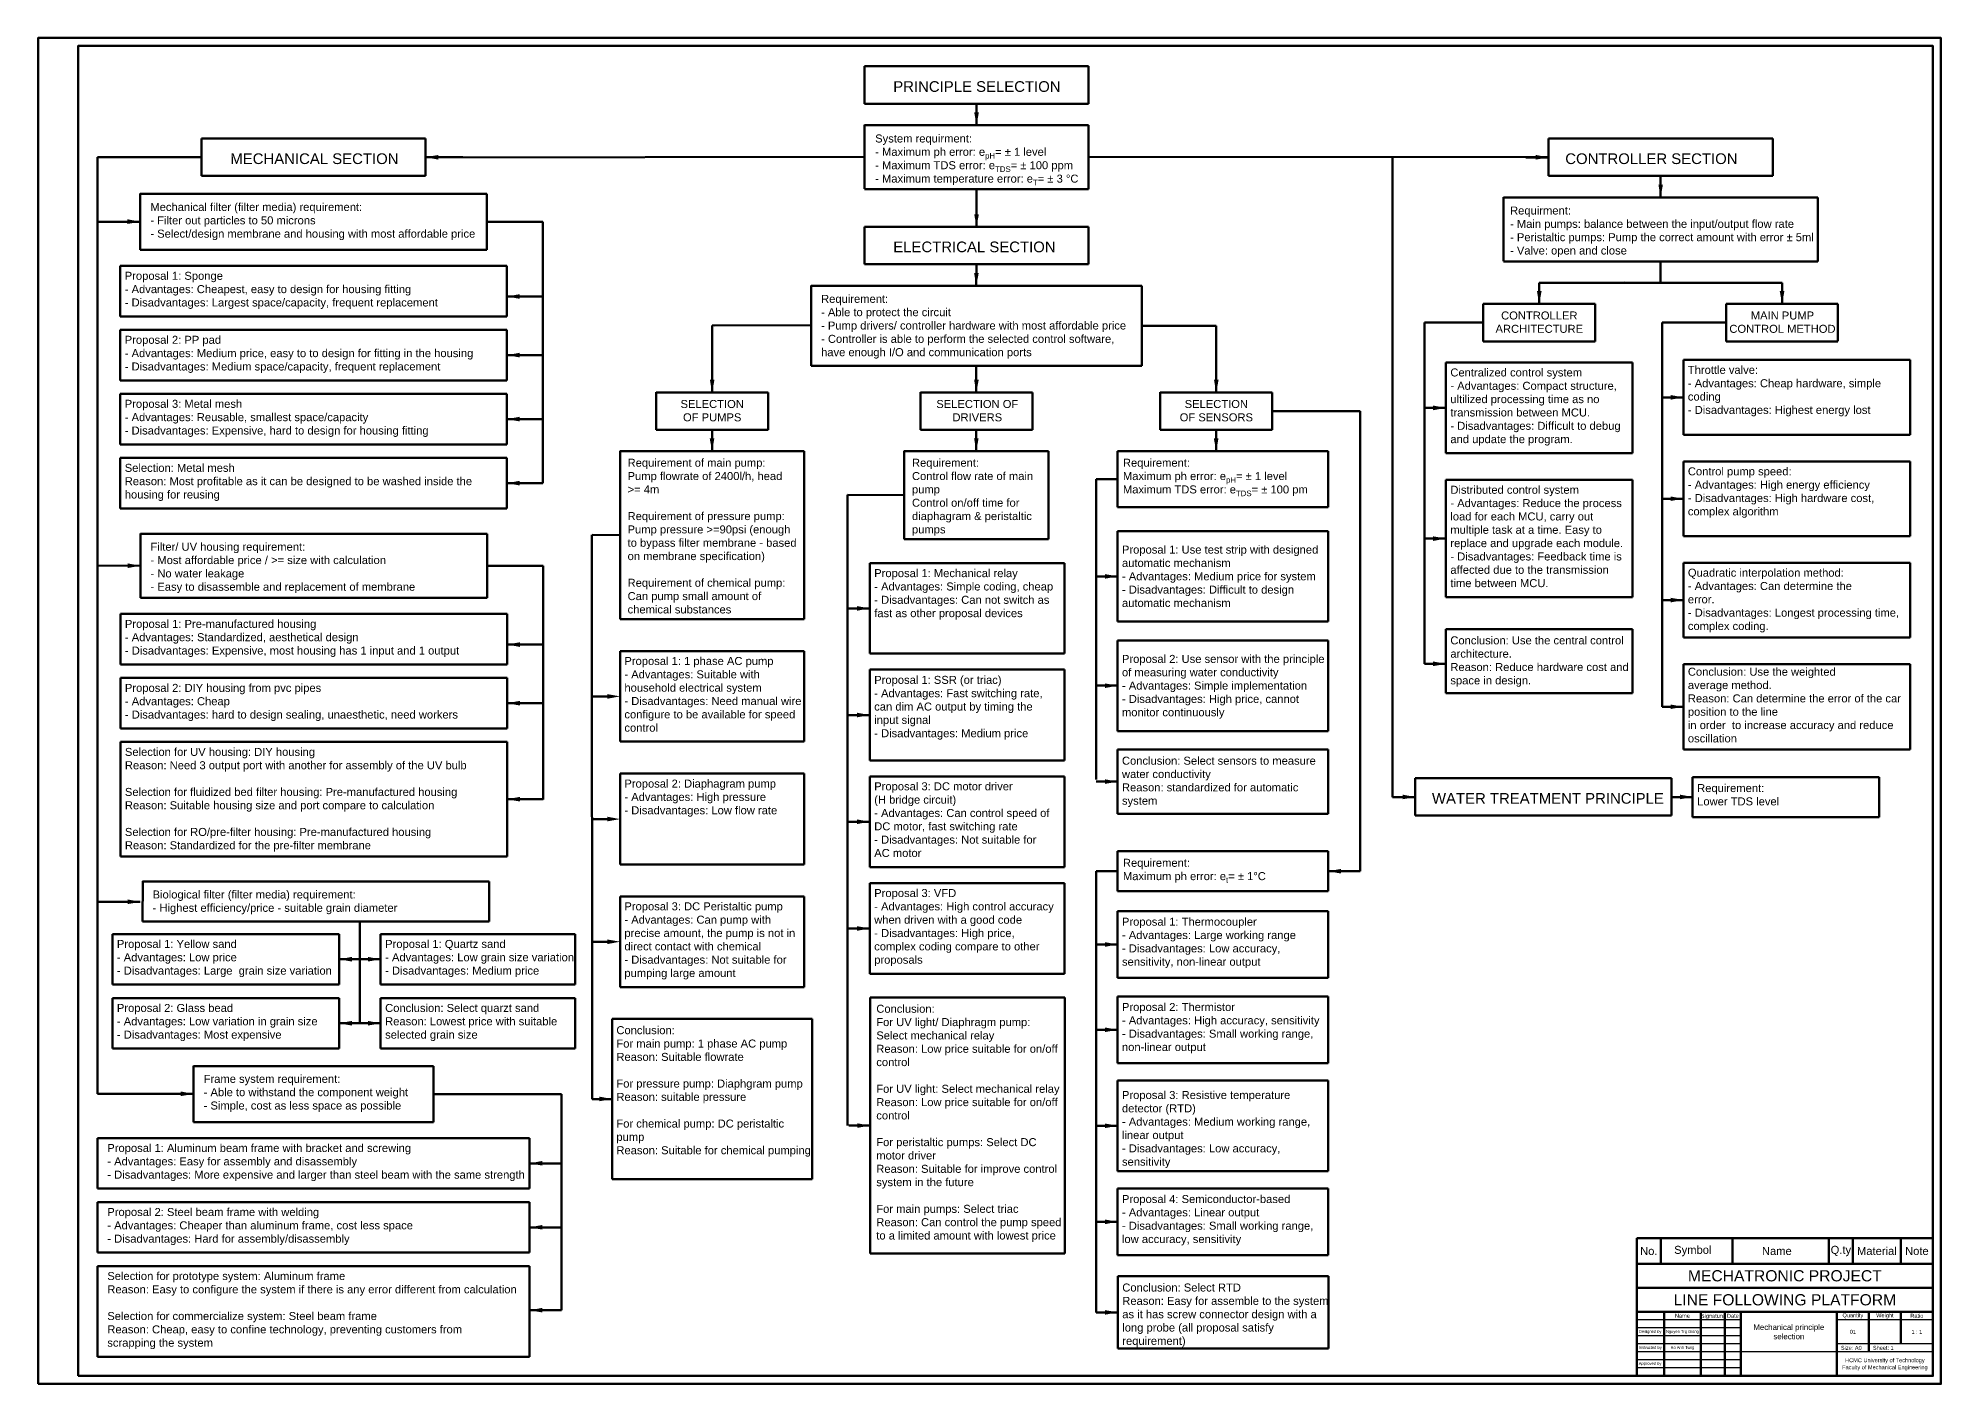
# Model space of a CAD drawing. Header units: millimetres. Extents: x 35 to 7261, y -526 to 3542.
# Drawn here: x 4815 to 6004, y -526 to 315 of the extents above; entities that cross this region are included whole.
import ezdxf

# ---------------------------------------------------------------- set-up
doc = ezdxf.new("R2010")
doc.units = ezdxf.units.MM
doc.layers.add('nét đậm', color=7, linetype='Continuous', lineweight=50)
doc.styles.get("Standard").update_dxf_attribs({"font": 'arial.ttf'})

msp = doc.modelspace()

# ---------------------------------------------------------------- linework, layer by layer
at = {"layer": 'nét đậm'}
for p, q in [((5331, 297.1), (5331, 273.7)), ((5471, 297.1), (5331, 297.1)), ((5471, 273.7), (5471, 297.1)), ((5331, 273.7), (5471, 273.7)), ((5401, 273.6), (5401, 260.3)), ((4916.8, 252), (4916.8, 228.6)), ((5056.8, 252), (4916.8, 252)), ((5056.8, 228.6), (5056.8, 252)), ((5471, 260.3), (5331, 260.3)), ((5331.1, 260.5), (5331.1, 220.5)), ((5471, 220.3), (5471, 260.3)), ((5758.5, 251.9), (5758.5, 228.6)), ((5898.5, 251.9), (5758.5, 251.9)), ((5898.5, 228.6), (5898.5, 251.9)), ((4916.8, 240.3), (4851.8, 240.3)), ((4851.8, 240.3), (4851.8, 110.1)), ((5331.1, 240.5), (5056.8, 240.2)), ((5080.1, 240.3), (5056.8, 240.3)), ((5471, 240.3), (5758.5, 240.5)), ((5661, 240.5), (5661, -159.5)), ((5744.3, 240.2), (5758.5, 240.2)), ((4916.8, 228.6), (5056.8, 228.6)), ((5758.5, 228.6), (5898.5, 228.6)), ((5828.5, 228.6), (5828.5, 215.2)), ((4878.5, 217.6), (4878.5, 182.4)), ((5095.1, 217.4), (4878.5, 217.4)), ((5095.1, 182.4), (5095.1, 217.4)), ((5331, 220.3), (5471, 220.3)), ((5401, 220.3), (5401, 196.7)), ((5730.2, 215.4), (5730.2, 175.4)), ((5926.8, 215.2), (5730.2, 215.2)), ((5926.8, 175.2), (5926.8, 215.2)), ((4878.5, 200), (4852.7, 200)), ((5095.1, 199.9), (5130.1, 199.9)), ((5130.1, 199.9), (5130.1, 36.6)), ((5331, 196.8), (5331, 173.5)), ((5471, 196.8), (5331, 196.8)), ((5471, 173.5), (5471, 196.8)), ((4878.5, 182.4), (5095.1, 182.4)), ((5107.6, 172.4), (4866, 172.4)), ((4866, 172.4), (4866, 140.8)), ((5107.6, 172.4), (5107.6, 140.8)), ((5331, 173.5), (5471, 173.5)), ((5401, 173.5), (5400.9, 160)), ((5730.2, 175.2), (5926.8, 175.2)), ((5828.5, 175.2), (5828.5, 161.9)), ((5297.7, 160.2), (5297.6, 110)), ((5504.3, 160), (5297.6, 160)), ((5504.3, 110), (5504.3, 160)), ((5806, 162), (5752.6, 161.9)), ((5752.6, 161.9), (5752.6, 148.6)), ((5752.6, 161.9), (5904.4, 161.9)), ((5904.4, 161.9), (5904.4, 148.6)), ((5130.1, 153.3), (5107.6, 153.3)), ((5717.7, 148.7), (5717.7, 125.2)), ((5787.6, 148.6), (5717.7, 148.6)), ((5787.6, 148.6), (5787.6, 125.2)), ((5869.4, 148.7), (5869.4, 125.2)), ((5939.3, 148.6), (5869.4, 148.6)), ((5939.3, 148.7), (5939.3, 125.3)), ((4866, 140.8), (5107.6, 140.8)), ((5107.6, 132.4), (4866, 132.4)), ((4866, 132.4), (4866, 100.8)), ((5107.6, 132.4), (5107.6, 100.8)), ((5235.8, 135.1), (5297.6, 135.3)), ((5235.8, 135.1), (5235.8, 93.3)), ((5297.6, 135.3), (5237.5, 135.1)), ((5504.3, 135), (5550.8, 135)), ((5550.8, 135), (5550.8, 106.6)), ((5717.7, 137), (5681, 137.1)), ((5681, 137.1), (5681, -76.3)), ((5869.4, 137), (5829.4, 137)), ((5829.4, 137), (5829.4, -103.1)), ((5717.7, 125.2), (5787.6, 125.2)), ((5869.4, 125.2), (5939.3, 125.2)), ((4851.8, 110.1), (4851.8, -345)), ((5130.1, 116.6), (5107.6, 116.6)), ((5297.6, 110), (5504.3, 110)), ((5400.9, 110), (5400.9, 96.7)), ((5811, 112), (5694.3, 112)), ((5694.3, 112), (5694.3, 55.3)), ((5811, 55.3), (5811, 112)), ((5984.3, 113.6), (5842.7, 113.6)), ((5842.7, 113.6), (5842.7, 66.9)), ((5984.3, 66.9), (5984.3, 113.6)), ((4866, 100.8), (5107.6, 100.8)), ((5400.9, 106.6), (5400.9, 93.3)), ((5550.8, 106.6), (5550.8, 93.3)), ((5107.6, 92.4), (4866, 92.4)), ((4866, 92.4), (4866, 60.8)), ((5107.6, 92.4), (5107.6, 60.8)), ((5200.8, 93.5), (5200.8, 70)), ((5270.8, 93.3), (5200.8, 93.3)), ((5270.8, 93.3), (5270.8, 70)), ((5366, 93.5), (5366, 70)), ((5435.9, 93.3), (5366, 93.3)), ((5435.9, 93.3), (5435.9, 70)), ((5515.8, 93.5), (5515.8, 70)), ((5585.8, 93.3), (5515.8, 93.3)), ((5585.8, 93.3), (5585.8, 70)), ((5681, 83.7), (5694.3, 83.7)), ((5829.4, 90.2), (5842.7, 90.2)), ((5130.1, 76.6), (5107.6, 76.6)), ((5585.8, 81.6), (5640.8, 81.6)), ((5640.8, 81.6), (5640.8, -205.9)), ((4866, 60.8), (5107.6, 60.8)), ((5200.8, 70), (5270.8, 70)), ((5235.8, 70), (5235.8, 56.6)), ((5366, 70), (5435.9, 70)), ((5400.9, 70), (5400.9, 56.6)), ((5515.8, 70), (5585.8, 70)), ((5550.8, 70), (5550.8, 56.6)), ((5842.7, 66.9), (5984.3, 66.9)), ((5107.6, 52.4), (4866, 52.4)), ((4866, 52.4), (4866, 20.8)), ((5107.6, 52.4), (5107.6, 20.8)), ((5178.3, 56.8), (5178.3, -48.4)), ((5293.3, 56.6), (5178.3, 56.6)), ((5293.3, 56.6), (5293.3, -48.4)), ((5355.9, 56.8), (5355.9, 1.6)), ((5445.9, 56.6), (5355.9, 56.6)), ((5445.9, 56.6), (5445.9, 1.6)), ((5489.2, 56.6), (5489.2, 21.6)), ((5620.8, 56.6), (5489.2, 56.6)), ((5620.8, 56.6), (5620.8, 21.6)), ((5694.3, 55.3), (5811, 55.3)), ((5984.3, 50.2), (5842.7, 50.2)), ((5842.7, 50.2), (5842.7, 3.6)), ((5984.3, 3.6), (5984.3, 50.2)), ((5130.1, 36.6), (5107.6, 36.6)), ((5489.2, 39.1), (5475.8, 39.1)), ((5475.8, 39.1), (5475.8, -148.6)), ((5811, 38.7), (5694.3, 38.7)), ((5694.3, 38.7), (5694.3, -34.7)), ((5811, -34.7), (5811, 38.7)), ((5355.9, 29.2), (5320.4, 29.3)), ((5320.4, 29.3), (5320.4, -364.8)), ((5829.4, 26.9), (5842.7, 26.9)), ((4866, 20.8), (5107.6, 20.8)), ((5489.2, 21.6), (5620.8, 21.6)), ((4878.6, 5.1), (4878.6, -35.1)), ((5095.3, 4.9), (4878.6, 4.9)), ((5095.3, -35.1), (5095.3, 4.9)), ((5160.7, 4.3), (5160.8, -348.2)), ((5178.3, 4.2), (5160.8, 4.3)), ((5355.9, 1.6), (5445.9, 1.6)), ((5620.8, 6.7), (5489.2, 6.7)), ((5489.2, 6.7), (5489.2, -49.9)), ((5620.8, 6.7), (5620.8, -49.9)), ((5681, 2), (5694.3, 2)), ((5842.7, 3.6), (5984.3, 3.6)), ((4878.5, -15), (4851.9, -14.9)), ((5095.2, -15.1), (5130.2, -15.1)), ((5130.2, -15.1), (5130.2, -161)), ((5455.9, -13.3), (5334.3, -13.3)), ((5334.3, -13.3), (5334.3, -69.9)), ((5455.9, -13.3), (5455.9, -69.9)), ((5475.8, -21.6), (5489.2, -21.6)), ((5984.3, -13.1), (5842.7, -13.1)), ((5842.7, -13.1), (5842.7, -59.8)), ((5984.3, -59.8), (5984.3, -13.1)), ((4878.6, -35.1), (5095.3, -35.1)), ((5694.3, -34.7), (5811, -34.7)), ((5107.7, -45.1), (4866.1, -45.1)), ((4866.1, -45.1), (4866.1, -76.7)), ((5107.7, -45.1), (5107.7, -76.7)), ((5321, -41.6), (5334.3, -41.6)), ((5829.4, -36.4), (5842.7, -36.4)), ((5178.3, -48.4), (5293.2, -48.4)), ((5178.3, -48.4), (5293.3, -48.4)), ((5489.2, -49.9), (5620.8, -49.9)), ((5811, -54.6), (5694.3, -54.6)), ((5694.3, -54.6), (5694.3, -94.6)), ((5811, -94.6), (5811, -54.6)), ((5130.2, -64.2), (5107.7, -64.2)), ((5293.3, -68.3), (5178.3, -68.3)), ((5178.3, -68.3), (5178.3, -124.9)), ((5178.3, -68.3), (5293.3, -68.3)), ((5293.3, -68.3), (5293.3, -124.9)), ((5334.3, -69.9), (5455.9, -69.9)), ((5620.8, -61.6), (5489.2, -61.6)), ((5489.2, -61.6), (5489.2, -118.3)), ((5620.8, -61.6), (5620.8, -118.3)), ((5842.7, -59.8), (5984.3, -59.8)), ((4866.1, -76.7), (5107.7, -76.7)), ((5455.9, -79.9), (5334.3, -79.9)), ((5334.3, -79.9), (5334.3, -136.6)), ((5455.9, -79.9), (5455.9, -136.6)), ((5681, -76.3), (5694.3, -76.3)), ((5984.3, -76.4), (5842.7, -76.4)), ((5842.7, -76.4), (5842.7, -129.8)), ((5984.3, -129.8), (5984.3, -76.4)), ((5107.7, -85.1), (4866.1, -85.1)), ((4866.1, -85.1), (4866.1, -116.7)), ((5107.7, -85.1), (5107.7, -116.7)), ((5475.8, -89.9), (5489.2, -89.9)), ((5694.3, -94.6), (5811, -94.6)), ((5130.2, -100.9), (5107.7, -100.9)), ((5160.8, -96.6), (5174.2, -96.6)), ((5829.4, -103.1), (5842.7, -103.1)), ((4866.1, -116.7), (5107.7, -116.7)), ((5321, -108.3), (5334.3, -108.3)), ((5489.2, -118.3), (5620.8, -118.3)), ((5107.7, -125.1), (4866.1, -125.1)), ((4866.1, -125.1), (4866.1, -196.7)), ((5107.7, -125.1), (5107.7, -196.7)), ((5178.3, -124.9), (5293.3, -124.9)), ((5620.8, -129.9), (5489.2, -129.9)), ((5489.2, -129.9), (5489.2, -169.9)), ((5620.8, -129.9), (5620.8, -169.9)), ((5842.7, -129.8), (5984.3, -129.8)), ((5334.3, -136.6), (5455.9, -136.6)), ((5293.3, -144.9), (5178.3, -144.9)), ((5178.3, -144.9), (5178.3, -201.6)), ((5293.3, -144.9), (5293.3, -201.6)), ((5455.9, -146.6), (5334.3, -146.6)), ((5334.3, -146.6), (5334.3, -203.3)), ((5455.9, -146.6), (5455.9, -203.3)), ((5475.8, -149.9), (5489.2, -149.9)), ((5675.2, -147.8), (5675.2, -171.1)), ((5835.2, -147.8), (5675.2, -147.8)), ((5835.2, -171.1), (5835.2, -147.8)), ((5965.1, -147), (5848.5, -147)), ((5848.5, -147), (5848.5, -172)), ((5965.1, -172), (5965.1, -147)), ((5130.2, -160.9), (5107.7, -160.9)), ((5661, -159.5), (5675.2, -159.5)), ((5835.2, -159.5), (5848.5, -159.5)), ((5160.8, -173.3), (5174.2, -173.3)), ((5321, -174.9), (5334.3, -174.9)), ((5489.2, -169.9), (5620.8, -169.9)), ((5675.2, -171.1), (5835.2, -171.1)), ((5848.5, -172), (5965.1, -172)), ((4866.1, -196.7), (5107.7, -196.7)), ((5178.3, -201.6), (5293.3, -201.6)), ((5489.2, -193.4), (5489.2, -218.4)), ((5620.8, -193.4), (5489.2, -193.4)), ((5620.8, -193.4), (5620.8, -218.4)), ((4880, -212.1), (4879.9, -237.3)), ((5096.6, -212.3), (4879.9, -212.3)), ((5096.6, -237.3), (5096.6, -212.3)), ((5334.3, -203.3), (5455.9, -203.3)), ((5455.9, -213.3), (5334.3, -213.3)), ((5334.3, -213.3), (5334.3, -269.9)), ((5455.9, -213.3), (5455.9, -269.9)), ((5489.2, -205.8), (5475.8, -205.8)), ((5475.8, -205.8), (5475.8, -481.5)), ((5640.8, -205.9), (5620.8, -205.9)), ((4878.5, -225), (4851.9, -224.9)), ((5293.3, -221.6), (5178.3, -221.6)), ((5178.3, -221.6), (5178.3, -278.3)), ((5293.3, -221.6), (5293.3, -278.3)), ((5489.2, -218.4), (5620.8, -218.4)), ((4879.9, -237.3), (5096.6, -237.3)), ((5015.7, -300.9), (5015.7, -237.3)), ((5620.8, -230.8), (5489.2, -230.8)), ((5489.2, -230.8), (5489.2, -272.4)), ((5620.8, -230.8), (5620.8, -272.4)), ((5002.7, -245.1), (4861.1, -245.1)), ((4861.1, -245.1), (4861.1, -276.7)), ((5002.7, -245.1), (5002.7, -276.7)), ((5150.3, -245.1), (5028.7, -245.1)), ((5028.7, -245.1), (5028.7, -276.7)), ((5150.3, -245.1), (5150.3, -276.7)), ((5321, -241.6), (5334.3, -241.6)), ((5020.7, -260.9), (5002.7, -260.9)), ((5020.7, -260.9), (5028.7, -260.9)), ((5160.8, -249.9), (5174.2, -249.9)), ((5475.8, -251.6), (5489.2, -251.6)), ((5334.3, -269.9), (5455.9, -269.9)), ((5489.2, -272.4), (5620.8, -272.4)), ((4861.1, -276.7), (5002.7, -276.7)), ((5002.7, -285.1), (4861.1, -285.1)), ((4861.1, -285.1), (4861.1, -316.7)), ((5002.7, -285.1), (5002.7, -316.7)), ((5028.7, -276.7), (5150.3, -276.7)), ((5150.3, -285.1), (5028.7, -285.1)), ((5028.7, -285.1), (5028.7, -316.7)), ((5150.3, -285.1), (5150.3, -316.7)), ((5178.3, -278.3), (5293.3, -278.3)), ((5456.2, -284.8), (5334.6, -284.8)), ((5334.6, -284.8), (5334.6, -444.8)), ((5456.2, -284.8), (5456.2, -444.8)), ((5620.8, -284.1), (5489.2, -284.1)), ((5620.8, -284.1), (5489.2, -284.1)), ((5489.2, -284.1), (5489.2, -325.8)), ((5620.8, -284.1), (5620.8, -325.8)), ((5020.7, -300.9), (5002.7, -300.9)), ((5020.7, -300.9), (5028.7, -300.9)), ((5298.3, -298.2), (5173.3, -298.2)), ((5173.3, -298.2), (5173.3, -398.2)), ((5298.3, -298.2), (5298.3, -398.2)), ((5475.8, -304.9), (5489.2, -304.9)), ((4861.1, -316.7), (5002.7, -316.7)), ((5028.7, -316.7), (5150.3, -316.7)), ((4911.8, -327.4), (4911.8, -362.6)), ((5061.8, -327.6), (4911.8, -327.6)), ((5061.8, -362.6), (5061.8, -327.6)), ((5489.2, -325.8), (5620.8, -325.8)), ((5620.8, -336.6), (5489.2, -336.6)), ((5489.2, -336.6), (5489.2, -393.3)), ((5620.8, -336.6), (5620.8, -393.3)), ((4911.8, -345), (4851.8, -345)), ((4911.8, -345), (4852.7, -345)), ((5061.8, -345.1), (5141.8, -345.1)), ((5141.8, -345.1), (5141.8, -480.2)), ((5160.8, -348.2), (5173.3, -348.2)), ((4911.8, -362.6), (5061.8, -362.6)), ((4911.8, -362.6), (5061.8, -362.6)), ((5321.3, -364.8), (5334.6, -364.8)), ((5475.8, -364.9), (5489.2, -364.9)), ((5121.8, -372.6), (4851.8, -372.6)), ((4851.8, -372.6), (4851.8, -404.2)), ((5121.8, -372.6), (4855.2, -372.6)), ((5121.8, -372.6), (5121.8, -404.2)), ((5121.8, -388.4), (5141.8, -388.4)), ((4851.8, -404.2), (4855.2, -404.2)), ((4855.2, -404.2), (5121.8, -404.2)), ((5173.3, -398.2), (5298.3, -398.2)), ((5489.2, -393.3), (5620.8, -393.3)), ((5620.8, -404.1), (5489.2, -404.1)), ((5620.8, -404.1), (5489.2, -404.1)), ((5489.2, -404.1), (5489.2, -445.8)), ((5620.8, -404.1), (5620.8, -445.8)), ((5121.8, -412.6), (4851.8, -412.6)), ((4851.8, -412.6), (4851.8, -444.2)), ((5121.8, -412.6), (5121.8, -444.2)), ((5475.8, -424.9), (5489.2, -424.9)), ((5121.8, -428.4), (5141.8, -428.4)), ((5813.6, -481.2), (5813.6, -435.2)), ((5828.6, -451.2), (5828.6, -435.2)), ((5873.3, -451.2), (5873.3, -435.2)), ((5933.6, -451.2), (5933.6, -435.2)), ((5948.6, -451.2), (5948.6, -435.2)), ((5978.6, -451.2), (5978.6, -435.2)), ((4851.8, -444.2), (5121.8, -444.2)), ((5334.6, -444.8), (5456.2, -444.8)), ((5489.2, -445.8), (5620.8, -445.8)), ((5998.6, -451.2), (5813.6, -451.2)), ((5121.8, -452.6), (4851.8, -452.6)), ((4851.8, -452.6), (4851.8, -509.2)), ((5121.8, -452.6), (5121.8, -509.2)), ((5620.9, -459), (5489.3, -459)), ((5489.3, -459), (5489.3, -504)), ((5620.9, -459), (5620.9, -504)), ((5998.6, -466.2), (5813.6, -466.2)), ((5141.8, -480.2), (5121.8, -480.2)), ((5475.8, -481.5), (5489.2, -481.5)), ((5998.6, -481.2), (5813.6, -481.2)), ((5813.6, -481.2), (5813.6, -521.2)), ((5830.6, -480.9), (5830.6, -520.9)), ((5853.6, -481.2), (5853.6, -521.2)), ((5868.6, -481.2), (5868.6, -521.2)), ((5878.6, -481.2), (5878.6, -521.2)), ((5938.6, -481.2), (5938.6, -521.2)), ((5958.6, -481.2), (5958.6, -506.2)), ((5978.6, -481.2), (5978.6, -501.2)), ((4851.8, -509.2), (5121.8, -509.2)), ((5489.3, -504), (5620.9, -504)), ((5998.6, -521.2), (5813.6, -521.2))]:
    msp.add_line(p, q, dxfattribs=at)
at = {"layer": 'nét đậm', "lineweight": 50}
msp.add_line((5998.6, -435.2), (5813.6, -435.2), dxfattribs=at)
at = {"layer": 'nét đậm', "lineweight": 25}
for p, q in [((5878.6, -486.2), (5813.6, -486.2)), ((5998.6, -486.2), (5938.6, -486.2)), ((5878.6, -491.2), (5813.6, -491.2)), ((5878.6, -496.2), (5813.6, -496.2)), ((5878.6, -501.2), (5813.6, -501.2)), ((5998.6, -506.2), (5813.6, -506.2)), ((5878.6, -511.2), (5813.6, -511.2)), ((5998.6, -501.2), (5938.6, -501.2)), ((5878.6, -516.2), (5813.6, -516.2))]:
    msp.add_line(p, q, dxfattribs=at)
at = {"layer": 'nét đậm', "lineweight": 50}
for points in [[(4814.6, -526.2), (6003.6, -526.2), (6003.6, 314.8), (4814.6, 314.8)], [(4839.6, -521.2), (5998.6, -521.2), (5998.6, 309.8), (4839.6, 309.8)]]:
    msp.add_lwpolyline(points, close=True, dxfattribs=at)
at = {"layer": 'nét đậm', "linetype": 'Continuous'}
for points in [[(5399.6, 268.3), (5402.5, 268.3), (5401, 260.3)], [(5064.8, 241.7), (5064.8, 238.8), (5056.8, 240.3)], [(5750.5, 241.7), (5750.5, 238.8), (5758.5, 240.2)], [(5827.1, 223.2), (5829.9, 223.2), (5828.5, 215.2)], [(5399.6, 204.7), (5402.5, 204.7), (5401, 196.7)], [(4870.5, 198.6), (4870.5, 201.5), (4878.5, 200)], [(5399.5, 168), (5402.4, 168), (5400.9, 160)], [(5115.6, 151.8), (5115.6, 154.7), (5107.6, 153.3)], [(5751.2, 156.6), (5754.1, 156.6), (5752.6, 148.6)], [(5902.9, 156.6), (5905.8, 156.6), (5904.4, 148.6)], [(5115.6, 115.2), (5115.6, 118.1), (5107.6, 116.6)], [(5234.4, 101.3), (5237.3, 101.3), (5235.8, 93.3)], [(5399.5, 101.3), (5402.4, 101.3), (5400.9, 93.3)], [(5549.4, 101.3), (5552.3, 101.3), (5550.8, 93.3)], [(5686.3, 82.2), (5686.3, 85.1), (5694.3, 83.7)], [(5834.7, 88.8), (5834.7, 91.7), (5842.7, 90.2)], [(5115.6, 75.2), (5115.6, 78.1), (5107.6, 76.6)], [(5234.3, 64.6), (5237.2, 64.6), (5235.8, 56.6)], [(5399.5, 64.6), (5402.3, 64.6), (5400.9, 56.6)], [(5549.3, 64.6), (5552.2, 64.6), (5550.8, 56.6)], [(5115.6, 35.2), (5115.6, 38.1), (5107.6, 36.6)], [(5834.7, 25.5), (5834.7, 28.3), (5842.7, 26.9)], [(5686.3, 0.5), (5686.3, 3.4), (5694.3, 2)], [(4870.6, -16.4), (4870.6, -13.5), (4878.6, -15)], [(5481.2, -23.1), (5481.2, -20.2), (5489.2, -21.6)], [(5834.7, -37.9), (5834.7, -35), (5842.7, -36.4)], [(5326.3, -43.1), (5326.3, -40.2), (5334.3, -41.6)], [(5115.7, -65.7), (5115.7, -62.8), (5107.7, -64.2)], [(5686.3, -77.7), (5686.3, -74.8), (5694.3, -76.3)], [(5481.2, -91.4), (5481.2, -88.5), (5489.2, -89.9)], [(5115.7, -102.3), (5115.7, -99.4), (5107.7, -100.9)], [(5170.3, -98.1), (5170.3, -95.2), (5178.3, -96.6)], [(5326.3, -109.7), (5326.3, -106.8), (5334.3, -108.3)], [(5834.7, -104.5), (5834.7, -101.7), (5842.7, -103.1)], [(5481.2, -151.3), (5481.2, -148.4), (5489.2, -149.9)], [(5115.7, -162.3), (5115.7, -159.4), (5107.7, -160.9)], [(5667.2, -158), (5667.2, -160.9), (5675.2, -159.5)], [(5840.5, -160.9), (5840.5, -158), (5848.5, -159.5)], [(5170.3, -174.7), (5170.3, -171.8), (5178.3, -173.3)], [(5326.3, -176.4), (5326.3, -173.5), (5334.3, -174.9)], [(5628.8, -207.3), (5628.8, -204.4), (5620.8, -205.9)], [(4870.6, -226.4), (4870.6, -223.5), (4878.6, -225)], [(5170.3, -251.4), (5170.3, -248.5), (5178.3, -249.9)], [(5326.3, -243.1), (5326.3, -240.2), (5334.3, -241.6)], [(5010.7, -262.3), (5010.7, -259.4), (5002.7, -260.9)], [(5020.7, -262.3), (5020.7, -259.4), (5028.7, -260.9)], [(5481.2, -253.1), (5481.2, -250.2), (5489.2, -251.6)], [(5010.7, -302.3), (5010.7, -299.4), (5002.7, -300.9)], [(5020.7, -302.3), (5020.7, -299.4), (5028.7, -300.9)], [(5481.2, -306.4), (5481.2, -303.5), (5489.2, -304.9)], [(4903.8, -346.4), (4903.8, -343.5), (4911.8, -345)], [(5165.3, -349.6), (5165.3, -346.7), (5173.3, -348.2)], [(5326.6, -366.2), (5326.6, -363.4), (5334.6, -364.8)], [(5481.2, -366.4), (5481.2, -363.5), (5489.2, -364.9)], [(5129.8, -389.8), (5129.8, -386.9), (5121.8, -388.4)], [(5129.8, -429.8), (5129.8, -426.9), (5121.8, -428.4)], [(5481.2, -426.4), (5481.2, -423.5), (5489.2, -424.9)], [(5129.8, -481.6), (5129.8, -478.7), (5121.8, -480.2)], [(5481.2, -483), (5481.2, -480.1), (5489.2, -481.5)]]:
    msp.add_trace(points, dxfattribs=at)

# ---------------------------------------------------------------- texts
at = {"attachment_point": 1}
for s, width, gutter_width, heights, insert, char_height in [('PRINCIPLE SELECTION', 125.291, 8.33, [0], (5349, 287.8), 6.667), ('\\A1;System requirment:\\P- Maximum ph error: e{\\H0.7x;\\S^ pH;}= %%P 1 level\\P- Maximum TDS error: e{\\H0.7x;\\S^ TDS;}= %%P 100 ppm\\P- Maximum temperature error: e{\\H0.7x;\\S^ T;}= %%P 3 %%DC', 181.219, 71.6, [45], (5337.7, 254.5), 5), ('MECHANICAL SECTION', 125.291, 8.33, [0], (4934.8, 242.7), 6.667), ('CONTROLLER SECTION', 125.291, 8.33, [0], (5768.9, 242.7), 6.667), ('Mechanical filter (filter media) requirement:\\P- Filter out particles to 50 microns\\P- Select/design membrane and housing with most affordable price', 225.63, 8.33, [0], (4884.8, 211.7), 5), ('Requirment:\\P- Main pumps: balance between the input/output flow rate\\P- Peristaltic pumps: Pump the correct amount with error %%P 5ml\\P- Valve: open and close', 206.67, 8.33, [0], (5734.4, 209.5), 5), ('ELECTRICAL SECTION', 125.291, 8.33, [0], (5349, 187.6), 6.667), ('Proposal 1: Sponge \\P- Advantages: Cheapest, easy to design for housing fitting \\P- Disadvantages: Largest space/capacity, frequent replacement', 300.242, 8.33, [82.3], (4868.8, 168.7), 5), ('Requirement:\\P- Able to protect the circuit\\P- Pump drivers/ controller hardware with most affordable price\\P- Controller is able to perform the selected control software, \\Phave enough I/O and communication ports  ', 206.313, 8.33, [0], (5303.9, 154.3), 5), ('\\pxqc;CONTROLLER \\PARCHITECTURE', 60.538, 8.33, [0], (5722.4, 143.9), 5), ('\\pxqc;MAIN PUMP CONTROL METHOD', 71.01, 8.33, [0], (5869.1, 143.9), 5), ('Proposal 2: PP pad \\P- Advantages: Medium price, easy to to design for fitting in the housing\\P- Disadvantages: Medium space/capacity, frequent replacement', 300.242, 8.33, [82.3], (4868.8, 128.7), 5), ('Centralized control system\\P- Advantages: Compact structure, \\Pultilized processing time as no\\Ptransmission between MCU.\\P- Disadvantages: Difficult to debug\\Pand update the program.', 181.219, 8.33, [82.3], (5697.1, 108.3), 5), ('Throttle valve:\\P- Advantages: Cheap hardware, simple \\Pcoding\\P- Disadvantages: Highest energy lost', 181.219, 8.33, [82.3], (5845.5, 109.9), 5), ('Proposal 3: Metal mesh \\P- Advantages: Reusable, smallest space/capacity\\P- Disadvantages: Expensive, hard to design for housing fitting ', 300.242, 8.33, [82.3], (4868.8, 88.7), 5), ('\\pxqc;SELECTION ^JOF PUMPS', 60.538, 8.33, [0], (5205.6, 88.6), 5), ('\\pxqc;SELECTION OF DRIVERS', 71.598, 8.33, [0], (5365.7, 88.6), 5), ('\\pxqc;SELECTION ^JOF SENSORS', 60.538, 8.33, [0], (5520.6, 88.6), 5), ('Selection: Metal mesh\\PReason: Most profitable as it can be designed to be washed inside the \\Phousing for reusing', 300.242, 8.33, [82.3], (4868.8, 48.7), 5), ('\\pxql;Requirement of main pump:\\PPump flowrate of 2400l/h, head >= 4m\\P\\PRequirement of pressure pump:\\PPump pressure >=90psi (enough to bypass filter membrane - based on membrane specification)\\P\\PRequirement of chemical pump:\\PCan pump small amount of chemical substances', 105.814, 8.33, [0], (5183, 51.9), 5), ('\\pxql;Requirement:\\PControl flow rate of main pump\\PControl on/off time for diaphagram & peristaltic pumps', 82.257, 8.33, [0], (5360.7, 51.9), 5), ('\\A1;\\pxql;Requirement:\\PMaximum ph error: e{\\H0.7x;\\S^ pH;\\H1.42857x;= %%P 1 level\\P}Maximum TDS error: e{\\H0.7x;\\S^ TDS;\\H1.42857x;= %%P 100 pm}', 118.044, 8.33, [0], (5492.5, 51.9), 5), ('Control pump speed: \\P- Advantages: High energy efficiency\\P- Disadvantages: High hardware cost, \\Pcomplex algorithm', 181.219, 8.33, [82.3], (5845.5, 46.5), 5), ('Distributed control system\\P- Advantages: Reduce the process\\Pload for each MCU, carry out \\Pmultiple task at a time. Easy to \\Preplace and upgrade each module.\\P- Disadvantages: Feedback time is \\Paffected due to the transmission \\Ptime between MCU.', 181.219, 8.33, [82.3], (5697.1, 35), 5), ('Filter/ UV housing requirement:\\P- Most affordable price / >= size with calculation\\P- No water leakage\\P- Easy to disassemble and replacement of membrane', 225.63, 8.33, [0], (4884.9, -0.6), 5), ('Proposal 1: Use test strip with designed \\Pautomatic mechanism\\P- Advantages: Medium price for system\\P- Disadvantages: Difficult to design \\Pautomatic mechanism', 181.219, 8.33, [82.3], (5491.9, -2.4), 5), ('Proposal 1: Mechanical relay \\P- Advantages: Simple coding, cheap\\P- Disadvantages: Can not switch as \\Pfast as other proposal devices', 181.219, 8.33, [82.3], (5337.1, -17.1), 5), ('Quadratic interpolation method: \\P- Advantages: Can determine the \\Perror.\\P- Disadvantages: Longest processing time, \\Pcomplex coding.', 181.219, 8.33, [82.3], (5845.5, -16.8), 5), ('Proposal 1: Pre-manufactured housing \\P- Advantages: Standardized, aesthetical design\\P- Disadvantages: Expensive, most housing has 1 input and 1 output', 300.242, 8.33, [82.3], (4868.9, -48.8), 5), ('Conclusion: Use the central control\\Parchitecture.\\PReason: Reduce hardware cost and\\Pspace in design.', 181.219, 8.33, [82.3], (5697.1, -59.1), 5), ('Proposal 2: Use sensor with the principle\\Pof measuring water conductivity\\P- Advantages: Simple implementation \\P- Disadvantages: High price, cannot \\Pmonitor continuously', 181.219, 8.33, [82.3], (5491.9, -70.7), 5), ('Proposal 1: 1 phase AC pump\\P- Advantages: Suitable with household electrical system\\P- Disadvantages: Need manual wire configure to be available for speed control', 116.865, 8.33, [82.3], (5181, -72), 5), ('Conclusion: Use the weighted \\Paverage method.\\PReason: Can determine the error of the car \\Pposition to the line \\Pin order  to increase accuracy and reduce \\Poscillation', 181.219, 8.33, [82.3], (5845.5, -78.7), 5), ('Proposal 2: DIY housing from pvc pipes\\P- Advantages: Cheap\\P- Disadvantages: hard to design sealing, unaesthetic, need workers', 300.242, 8.33, [82.3], (4868.9, -88.8), 5), ('Proposal 1: SSR (or triac)\\P- Advantages: Fast switching rate, \\Pcan dim AC output by timing the \\Pinput signal\\P- Disadvantages: Medium price', 181.219, 8.33, [82.3], (5337.1, -83.8), 5), ('Selection for UV housing: DIY housing\\PReason: Need 3 output port with another for assembly of the UV bulb\\P\\PSelection for fluidized bed filter housing: Pre-manufactured housing\\PReason: Suitable housing size and port compare to calculation\\P\\PSelection for RO/pre-filter housing: Pre-manufactured housing\\PReason: Standardized for the pre-filter membrane', 300.242, 8.33, [82.3], (4868.9, -128.8), 5), ('Conclusion: Select sensors to measure \\Pwater conductivity\\PReason: standardized for automatic\\Psystem', 181.219, 8.33, [82.3], (5491.9, -134.3), 5), ('Proposal 2: Diaphagram pump\\P- Advantages: High pressure\\P- Disadvantages: Low flow rate', 181.219, 8.33, [82.3], (5181, -148.6), 5), ('Proposal 3: DC motor driver \\P(H bridge circuit)\\P- Advantages: Can control speed of\\PDC motor, fast switching rate\\P- Disadvantages: Not suitable for \\PAC motor', 181.219, 8.33, [82.3], (5337.1, -150.3), 5), ('Requirement:\\PLower TDS level', 181.219, 8.33, [82.3], (5851.3, -151.4), 5), ('WATER TREATMENT PRINCIPLE', 180.177, 8.33, [0], (5685.6, -157), 6.667), ('\\A1;\\pxql;Requirement:\\P\\pq*;Maximum ph error: e{\\H0.7x;\\S^ t;\\H1.42857x;= %%P 1}%%DC', 118.044, 8.33, [0], (5492.5, -198.1), 5), ('Biological filter (filter media) requirement:\\P- Highest efficiency/price - suitable grain diameter', 225.63, 8.33, [0], (4886.2, -217.9), 5), ('Proposal 3: DC Peristaltic pump\\P- Advantages: Can pump with \\Pprecise amount, the pump is not in \\Pdirect contact with chemical\\P- Disadvantages: Not suitable for \\Ppumping large amount ', 181.219, 8.33, [82.3], (5181, -225.3), 5), ('Proposal 3: VFD\\P- Advantages: High control accuracy \\Pwhen driven with a good code\\P- Disadvantages: High price, \\Pcomplex coding compare to other\\Pproposals', 181.219, 8.33, [82.3], (5337.1, -217), 5), ('Proposal 1: Thermocoupler\\P- Advantages: Large working range\\P- Disadvantages: Low accuracy, \\Psensitivity, non-linear output', 181.219, 8.33, [82.3], (5491.9, -234.9), 5), ('Proposal 1: Yellow sand \\P- Advantages: Low price\\P- Disadvantages: Large  grain size variation ', 300.242, 8.33, [82.3], (4863.9, -248.8), 5), ('Proposal 1: Quartz sand \\P- Advantages: Low grain size variation\\P- Disadvantages: Medium price', 300.242, 8.33, [82.3], (5031.5, -248.8), 5), ('Proposal 2: Glass bead\\P- Advantages: Low variation in grain size\\P- Disadvantages: Most expensive', 300.242, 8.33, [82.3], (4863.9, -288.8), 5), ('Conclusion: Select quarzt sand\\PReason: Lowest price with suitable\\Pselected grain size', 300.242, 8.33, [82.3], (5031.5, -288.8), 5), ('Conclusion: ^JFor UV light/ Diaphragm pump: \\PSelect mechanical relay\\PReason: Low price suitable for on/off \\Pcontrol \\P\\PFor UV light: Select mechanical relay\\PReason: Low price suitable for on/off \\Pcontrol \\P\\PFor peristaltic pumps: Select DC\\Pmotor driver\\PReason: Suitable for improve control\\Psystem in the future\\P\\PFor main pumps: Select triac\\PReason: Can control the pump speed\\Pto a limited amount with lowest price', 181.219, 8.33, [171.6], (5338.4, -289.3), 5), ('Proposal 2: Thermistor\\P- Advantages: High accuracy, sensitivity\\P- Disadvantages: Small working range, \\Pnon-linear output', 181.219, 8.33, [82.3], (5491.9, -288.2), 5), ('Conclusion: \\PFor main pump: 1 phase AC pump\\PReason: Suitable flowrate\\P\\PFor pressure pump: Diaphgram pump\\PReason: suitable pressure\\P\\PFor chemical pump: DC peristaltic \\Ppump\\PReason: Suitable for chemical pumping', 181.219, 8.33, [82.3], (5176, -302.7), 5), ('Frame system requirement:\\P- Able to withstand the component weight\\P- Simple, cost as less space as possible', 225.63, 8.33, [0], (4918.1, -333.1), 5), ('Proposal 3: Resistive temperature\\Pdetector (RTD)\\P- Advantages: Medium working range, \\Plinear output\\P- Disadvantages: Low accuracy, \\Psensitivity', 181.219, 8.33, [82.3], (5491.9, -343.2), 5), ('Proposal 1: Aluminum beam frame with bracket and screwing\\P- Advantages: Easy for assembly and disassembly\\P- Disadvantages: More expensive and larger than steel beam with the same strength', 300.242, 8.33, [82.3], (4857.9, -376.3), 5), ('Proposal 2: Steel beam frame with welding\\P- Advantages: Cheaper than aluminum frame, cost less space\\P- Disadvantages: Hard for assembly/disassembly', 300.242, 8.33, [82.3], (4857.9, -416.3), 5), ('Proposal 4: Semiconductor-based\\P- Advantages: Linear output\\P- Disadvantages: Small working range, \\Plow accuracy, sensitivity', 181.219, 8.33, [82.3], (5491.9, -408.2), 5), ('Selection for prototype system: Aluminum frame \\PReason: Easy to configure the system if there is any error different from calculation\\P\\PSelection for commercialize system: Steel beam frame\\PReason: Cheap, easy to confine technology, preventing customers from \\Pscrapping the system', 300.242, 8.33, [82.3], (4857.9, -456.3), 5), ('Conclusion: Select RTD\\PReason: Easy for assemble to the system\\Pas it has screw connector design with a\\Plong probe (all proposal satisfy\\Prequirement)', 181.219, 8.33, [82.3], (5492.1, -463.5), 5)]:
    msp.add_mtext_dynamic_manual_height_columns(s, width=width, gutter_width=gutter_width, heights=heights, dxfattribs=dict(at, insert=insert, char_height=char_height))
at = {"layer": 'nét đậm', "attachment_point": 5}
for s, width, heights, insert, char_height in [('Symbol', 40, [0], (5848.6, -443.2), 5), ('Q.ty', 15, [0], (5941.1, -443.2), 5), ('No.', 15, [0], (5821.1, -443.2), 5), ('Name', 65, [0], (5901.1, -443.2), 5), ('Material', 30, [0], (5963.6, -443.2), 5), ('Note', 20, [0], (5988.6, -443.2), 5), ('MECHATRONIC PROJECT', 185, [7.24], (5906.1, -458.7), 7), ('LINE FOLLOWING PLATFORM', 185, [0], (5906.1, -473.7), 7), ('Name', 23, [0], (5842.1, -483.7), 2.5), ('Signature', 15, [0], (5861.1, -484.1), 2.5), ('Date', 10, [0], (5873.6, -483.7), 2.5), ('Quantity', 20, [0], (5948.6, -483.7), 2.5), ('Weight', 20, [0], (5968.6, -483.7), 2.5), ('Ratio', 20, [0], (5988.6, -483.7), 2.5), ('Designed by', 16.804, [0], (5822, -493.7), 1.8), ('Nguyen Trg Giang', 23, [0], (5842.1, -493.7), 1.8), ('Mechanical principle selection', 60, [0], (5908.6, -493.7), 3.5), ('01', 20, [0], (5948.6, -493.7), 2.5), ('1 : 1', 20, [0], (5988.6, -493.7), 2.5), ('Instructed by', 18.57, [0], (5822, -503.7), 1.8), ('Ha Anh Tung', 23, [0], (5842.1, -503.7), 1.8), ('Size: A0', 20, [0], (5947.6, -503.7), 2.5), ('HCMC University of Technology', 60, [0], (5968.6, -511.8), 2.5), ('Sheet: 1', 20, [0], (5967.6, -503.7), 2.5), ('Approved by', 16.804, [0], (5821.9, -513.7), 1.8), ('Faculty of Mechanical Engineering', 60, [0], (5968.6, -516.2), 2.5)]:
    msp.add_mtext_dynamic_manual_height_columns(s, width=width, gutter_width=12.5, heights=heights, dxfattribs=dict(at, insert=insert, char_height=char_height))

doc.saveas('drawing.dxf')
